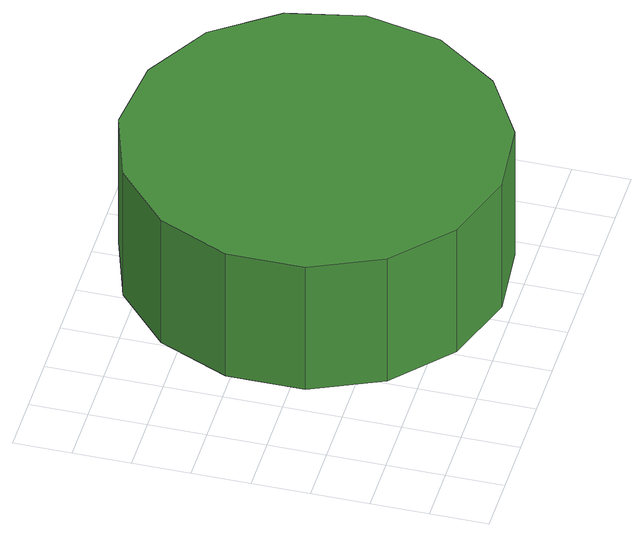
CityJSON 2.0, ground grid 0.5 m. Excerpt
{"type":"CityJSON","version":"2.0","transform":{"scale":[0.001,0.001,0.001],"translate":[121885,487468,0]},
"CityObjects":{
"tree1":{"type":"SolitaryVegetationObject","attributes":{"function":"something"},"geometry":[{"type":"MultiSurface","lod":"1","boundaries":[[[0,1,2,3,4,5,6,7,8,9,10,11,12,13,14]],[[15,16,17,18,19,20,21,22,23,24,25,26,27,28,29]],[[0,29,28,1]],[[1,28,27,2]],[[2,27,26,3]],[[3,26,25,4]],[[4,25,24,5]],[[5,24,23,6]],[[6,23,22,7]],[[7,22,21,8]],[[8,21,20,9]],[[9,20,19,10]],[[10,19,18,11]],[[11,18,17,12]],[[12,17,16,13]],[[13,16,15,14]],[[14,15,29,0]]]}]}
},
"vertices":[
[3971,1715,1783],[3831,2374,1783],[3435,2919,1783],[2852,3256,1783],[2182,3326,1783],[1542,3118,1783],[1041,2667,1783],[767,2052,1783],[767,1379,1783],[1041,763,1783],[1542,313,1783],[2182,105,1783],[2852,175,1783],[3435,512,1783],[3831,1057,1783],[3831,1057,493],[3435,512,493],[2852,175,493],[2182,105,493],[1542,313,493],[1041,763,493],[767,1379,493],[767,2052,493],[1041,2667,493],[1542,3118,493],[2182,3326,493],[2852,3256,493],[3435,2919,493],[3831,2374,493],[3971,1715,493]
]}
